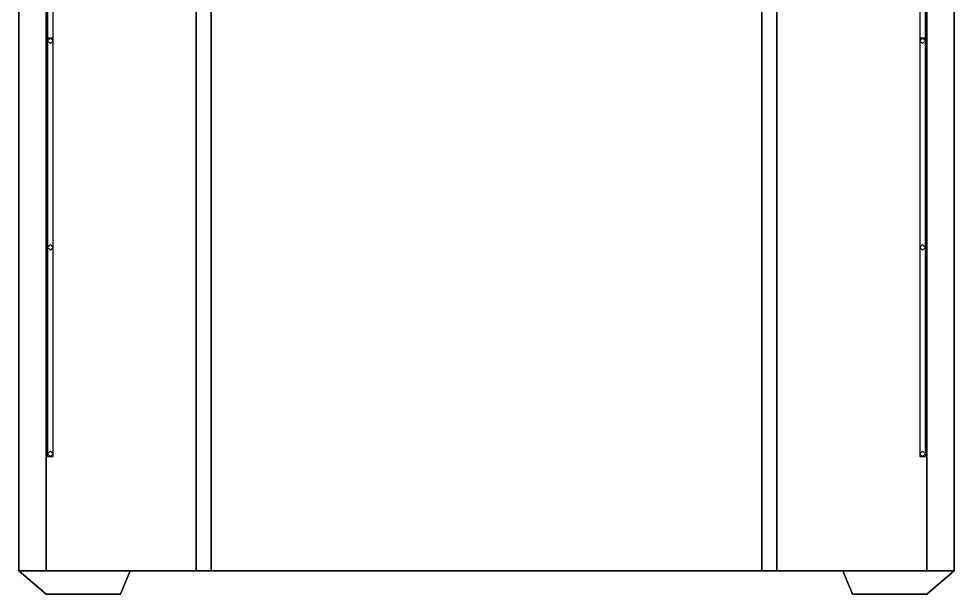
# Model space of a CAD drawing. Header units: millimetres. Extents: x -3.4 to 3.4, y -22.9 to 32.2.
# Drawn here: x -3.4 to 3.4, y -22.94 to -18.76 of the extents above; entities that cross this region are included whole.
import ezdxf

# ---------------------------------------------------------------- set-up
doc = ezdxf.new("R2010")
doc.units = ezdxf.units.MM
for name, color, linetype in [('railings', 6, 'Continuous'), ('ramp', 1, 'Continuous'), ('superstructure', 3, 'Continuous')]:
    doc.layers.add(name, color=color, linetype=linetype)

msp = doc.modelspace()

# ---------------------------------------------------------------- linework, layer by layer
for points in [[(-3.4, -18.44, 2.25), (-3.4, -22.77, 2.81), (-3.2, -22.77, 2.81), (-3.2, -18.44, 2.25)], [(-3.2, -18.44, 2.05), (-3.2, -22.77, 2.61), (-3.4, -22.77, 2.61), (-3.4, -18.44, 2.05)], [(-3.4, -18.44, 2.05), (-3.4, -22.77, 2.61), (-3.4, -22.77, 2.81), (-3.4, -18.44, 2.25)], [(-3.2, -18.44), (-3.2, -22.77, 2.37), (-3.2, -22.77, 2.61), (-3.2, -18.44, 2.05)], [(-3.2, -18.44, 2.29), (-3.2, -22.77, 2.85), (-2.11, -22.77, 2.85), (-2.11, -18.44, 2.29)], [(-2, -18.44), (-2, -22.77, 2.37), (-3.2, -22.77, 2.37), (-3.2, -18.44)], [(-3.2, -18.44, 2.25), (-3.2, -22.77, 2.81), (-3.2, -22.77, 2.85), (-3.2, -18.44, 2.29)], [(3.2, -18.44), (3.2, -22.77, 2.37), (2, -22.77, 2.37), (2, -18.44)], [(2.11, -18.44, 2.29), (2.11, -22.77, 2.85), (3.2, -22.77, 2.85), (3.2, -18.44, 2.29)], [(3.2, -22.77, 2.61), (3.2, -22.77, 2.37), (3.2, -18.44), (3.2, -18.44, 2.05)], [(3.2, -18.44, 2.25), (3.2, -22.77, 2.81), (3.4, -22.77, 2.81), (3.4, -18.44, 2.25)], [(3.4, -18.44, 2.05), (3.4, -22.77, 2.61), (3.2, -22.77, 2.61), (3.2, -18.44, 2.05)], [(3.2, -18.44, 2.29), (3.2, -22.77, 2.85), (3.2, -22.77, 2.81), (3.2, -18.44, 2.25)], [(3.4, -22.77, 2.81), (3.4, -22.77, 2.61), (3.4, -18.44, 2.05), (3.4, -18.44, 2.25)], [(-3.2, -22.94, 2.61), (-3.2, -22.94, 2.81), (-3.4, -22.77, 2.81), (-3.4, -22.77, 2.61)], [(-3.4, -22.77, 2.81), (-3.2, -22.94, 2.81), (-2.66, -22.94, 2.81), (-2.59, -22.77, 2.81)], [(-2.59, -22.77, 2.61), (-2.66, -22.94, 2.61), (-3.2, -22.94, 2.61), (-3.4, -22.77, 2.61)], [(-3.2, -22.77, 2.61), (-3.2, -22.77, 2.37), (-2, -22.77, 2.37), (-2.59, -22.77, 2.61)], [(-3.2, -22.77, 2.85), (-3.2, -22.77, 2.81), (-2.59, -22.77, 2.81), (-2, -22.77, 2.85)], [(-2.59, -22.77, 2.81), (-2.66, -22.94, 2.81), (-2.66, -22.94, 2.61), (-2.59, -22.77, 2.61)], [(-2.59, -22.77, 2.61), (-2, -22.77, 2.37), (-2, -22.77, 2.85), (-2.59, -22.77, 2.81)], [(2, -22.77, 2.37), (2.59, -22.77, 2.61), (2.59, -22.77, 2.81), (2, -22.77, 2.85)], [(2.59, -22.77, 2.61), (2, -22.77, 2.37), (3.2, -22.77, 2.37), (3.2, -22.77, 2.61)], [(2, -22.77, 2.85), (2.6, -22.77, 2.81), (3.2, -22.77, 2.81), (3.2, -22.77, 2.85)], [(2.59, -22.77, 2.61), (2.66, -22.94, 2.61), (2.66, -22.94, 2.81), (2.59, -22.77, 2.81)], [(3.4, -22.77, 2.61), (3.2, -22.94, 2.61), (2.66, -22.94, 2.61), (2.59, -22.77, 2.61)], [(2.59, -22.77, 2.81), (2.66, -22.94, 2.81), (3.2, -22.94, 2.81), (3.4, -22.77, 2.81)], [(3.2, -22.94, 2.81), (3.2, -22.94, 2.61), (3.4, -22.77, 2.61), (3.4, -22.77, 2.81)], [(-2.66, -22.94, 2.61), (-2.66, -22.94, 2.81), (-3.2, -22.94, 2.81), (-3.2, -22.94, 2.61)], [(2.66, -22.94, 2.81), (2.66, -22.94, 2.61), (3.2, -22.94, 2.61), (3.2, -22.94, 2.81)]]:
    msp.add_3dface(points)
at = {"layer": 'railings'}
for points in [[(-3.19, -8.4, 2.12), (-3.19, -18.9, 3.35), (-3.15, -18.9, 3.35), (-3.15, -8.4, 2.12)], [(-3.19, -8.4, 1.6), (-3.19, -18.9, 2.83), (-3.15, -18.9, 2.83), (-3.15, -8.4, 1.6)], [(3.15, -8.4, 2.12), (3.15, -18.9, 3.35), (3.19, -18.9, 3.35), (3.19, -8.4, 2.12)], [(3.15, -8.4, 1.6), (3.15, -18.9, 2.83), (3.19, -18.9, 2.83), (3.19, -8.4, 1.6)], [(-3.19, -18.9, 3.35), (-3.19, -21.94, 3.74), (-3.15, -21.94, 3.74), (-3.15, -18.9, 3.35)], [(-3.17, -18.9, 2.34), (-3.19, -18.92, 2.34), (-3.19, -18.92, 3.34), (-3.17, -18.9, 3.34)], [(-3.19, -18.9, 2.83), (-3.19, -21.94, 3.22), (-3.15, -21.94, 3.22), (-3.15, -18.9, 2.83)], [(-3.15, -18.92, 2.34), (-3.17, -18.9, 2.34), (-3.17, -18.9, 3.34), (-3.15, -18.92, 3.34)], [(3.17, -18.9, 2.34), (3.15, -18.92, 2.34), (3.15, -18.92, 3.34), (3.17, -18.9, 3.34)], [(3.15, -18.9, 3.35), (3.15, -21.94, 3.74), (3.19, -21.94, 3.74), (3.19, -18.9, 3.35)], [(3.15, -18.9, 2.83), (3.15, -21.94, 3.22), (3.19, -21.94, 3.22), (3.19, -18.9, 2.83)], [(3.19, -18.92, 2.34), (3.17, -18.9, 2.34), (3.17, -18.9, 3.34), (3.19, -18.92, 3.34)], [(-3.19, -18.92, 2.34), (-3.17, -18.94, 2.34), (-3.17, -18.94, 3.34), (-3.19, -18.92, 3.34)], [(-3.17, -18.94, 2.34), (-3.15, -18.92, 2.34), (-3.15, -18.92, 3.34), (-3.17, -18.94, 3.34)], [(3.15, -18.92, 2.34), (3.17, -18.94, 2.34), (3.17, -18.94, 3.34), (3.15, -18.92, 3.34)], [(3.17, -18.94, 2.34), (3.19, -18.92, 2.34), (3.19, -18.92, 3.34), (3.17, -18.94, 3.34)], [(-3.17, -20.4, 2.54), (-3.19, -20.42, 2.54), (-3.19, -20.42, 3.54), (-3.17, -20.4, 3.54)], [(-3.15, -20.42, 2.54), (-3.17, -20.4, 2.54), (-3.17, -20.4, 3.54), (-3.15, -20.42, 3.54)], [(3.17, -20.4, 2.54), (3.15, -20.42, 2.54), (3.15, -20.42, 3.54), (3.17, -20.4, 3.54)], [(3.19, -20.42, 2.54), (3.17, -20.4, 2.54), (3.17, -20.4, 3.54), (3.19, -20.42, 3.54)], [(-3.19, -20.42, 2.54), (-3.17, -20.44, 2.54), (-3.17, -20.44, 3.54), (-3.19, -20.42, 3.54)], [(-3.17, -20.44, 2.54), (-3.15, -20.42, 2.54), (-3.15, -20.42, 3.54), (-3.17, -20.44, 3.54)], [(3.15, -20.42, 2.54), (3.17, -20.44, 2.54), (3.17, -20.44, 3.54), (3.15, -20.42, 3.54)], [(3.17, -20.44, 2.54), (3.19, -20.42, 2.54), (3.19, -20.42, 3.54), (3.17, -20.44, 3.54)], [(-3.17, -21.9, 2.73), (-3.19, -21.92, 2.73), (-3.19, -21.92, 3.73), (-3.17, -21.9, 3.73)], [(-3.19, -21.92, 2.73), (-3.17, -21.94, 2.73), (-3.17, -21.94, 3.73), (-3.19, -21.92, 3.73)], [(-3.15, -21.92, 2.73), (-3.17, -21.9, 2.73), (-3.17, -21.9, 3.73), (-3.15, -21.92, 3.73)], [(-3.17, -21.94, 2.73), (-3.15, -21.92, 2.73), (-3.15, -21.92, 3.73), (-3.17, -21.94, 3.73)], [(3.17, -21.9, 2.73), (3.15, -21.92, 2.73), (3.15, -21.92, 3.73), (3.17, -21.9, 3.73)], [(3.15, -21.92, 2.73), (3.17, -21.94, 2.73), (3.17, -21.94, 3.73), (3.15, -21.92, 3.73)], [(3.19, -21.92, 2.73), (3.17, -21.9, 2.73), (3.17, -21.9, 3.73), (3.19, -21.92, 3.73)], [(3.17, -21.94, 2.73), (3.19, -21.92, 2.73), (3.19, -21.92, 3.73), (3.17, -21.94, 3.73)]]:
    msp.add_3dface(points, dxfattribs=at)
at = {"layer": 'ramp'}
for points in [[(-2, -18.44), (-2, -22.77, 2.37), (-2, -22.77, 2.85), (-2, -17.81, 0.22)], [(-2, -17.81, 0.22), (-2, -22.77, 2.85), (2, -22.77, 2.85), (2, -17.81, 0.22)], [(2, -22.77, 2.85), (2, -22.77, 2.37), (2, -18.44), (2, -17.81, 0.22)], [(2, -18.44), (2, -22.77, 2.37), (-2, -22.77, 2.37), (-2, -18.44)], [(-2, -22.77, 2.85), (-2, -22.77, 2.37), (2, -22.77, 2.37), (2, -22.77, 2.85)]]:
    msp.add_3dface(points, dxfattribs=at)
at = {"layer": 'superstructure'}
for points in [[(-2.11, -18.44, 3.16), (-2.11, -22.77, 3.19), (-2, -22.77, 3.19), (-2, -18.44, 3.16)], [(-2.11, -18.44, 2.29), (-2.11, -22.77, 2.85), (-2.11, -22.77, 3.19), (-2.11, -18.44, 3.16)], [(-2, -22.77, 3.19), (-2, -22.77, 2.37), (-2, -18.44), (-2, -18.44, 3.16)], [(2, -18.44), (2, -22.77, 2.37), (2, -22.77, 3.19), (2, -18.44, 3.16)], [(2, -18.44, 3.16), (2, -22.77, 3.19), (2.11, -22.77, 3.19), (2.11, -18.44, 3.16)], [(2.11, -22.77, 3.19), (2.11, -22.77, 2.85), (2.11, -18.44, 2.29), (2.11, -18.44, 3.16)], [(-2.11, -22.77, 3.19), (-2.11, -22.77, 2.85), (-2, -22.77, 2.85), (-2, -22.77, 3.19)], [(2, -22.77, 3.19), (2, -22.77, 2.85), (2.11, -22.77, 2.85), (2.11, -22.77, 3.19)]]:
    msp.add_3dface(points, dxfattribs=at)

doc.saveas('drawing.dxf')
